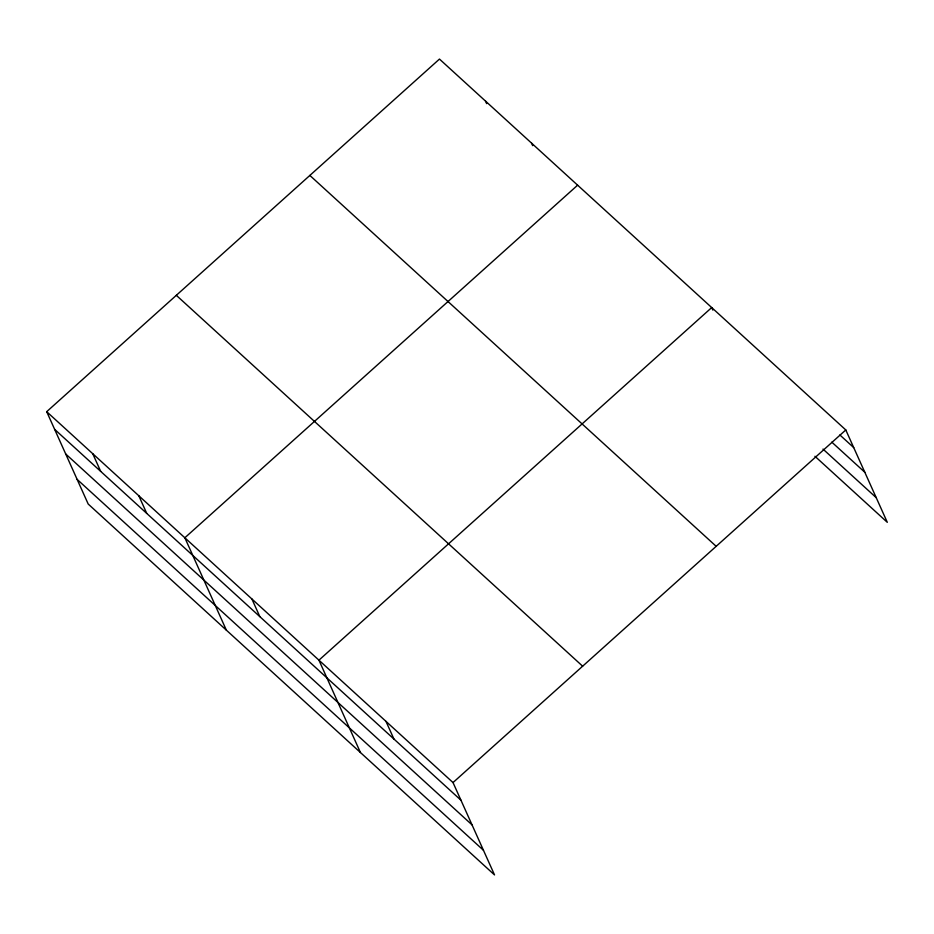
<?xml version="1.0" encoding="UTF-8"?>
<svg xmlns="http://www.w3.org/2000/svg" width="934" height="934" viewBox="0 0 934 934"><rect width="100%" height="100%" fill="white"/><g stroke="black" fill="none" stroke-linecap="round" stroke-linejoin="round"><path stroke-width="1.4" d="M46.7 411.684L453.025 782.564L494.53 874.924L88.205 504.045L46.7 411.684L439.47 59.075L845.795 429.955L887.3 522.316L814.938 456.271M577.621 185.177L184.85 537.774L226.355 630.146M453.025 782.564L845.795 429.955M839.888 434.975L853.723 447.596M831.809 442.144L864.802 472.254M823.006 449.091L876.22 497.659M309.854 175.429L716.18 546.32M176.316 295.319L582.641 666.199M54.627 429.325L460.952 800.204M65.707 453.982L472.032 824.862M77.125 479.387L483.45 850.267M712.84 310.088L711.708 307.566L318.938 660.175L360.442 752.535M531.563 143.135L532.695 145.657M485.517 101.105L486.649 103.627M385.976 721.363L393.914 739.004M251.888 598.974L259.827 616.615M138.804 495.744L146.731 513.385M92.746 453.714L100.674 471.355"/></g></svg>
